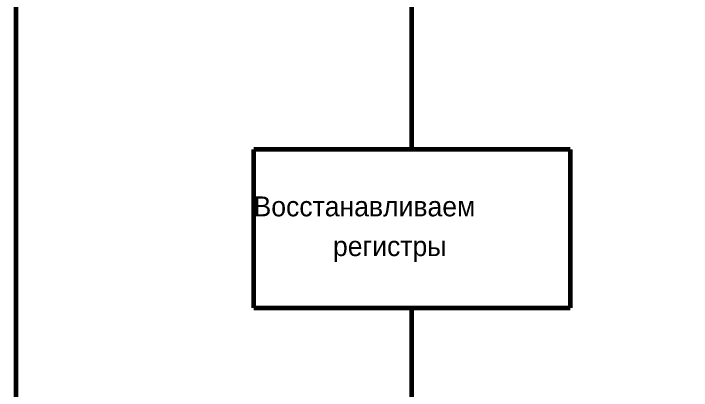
# Model space of a CAD drawing. Header units: inches. Extents: x 0 to 594, y 0 to 420.
# Drawn here: x 509.86 to 552.67, y 109.78 to 133.57 of the extents above; entities that cross this region are included whole.
import ezdxf

# ---------------------------------------------------------------- set-up
doc = ezdxf.new("R2010")
doc.units = ezdxf.units.IN
doc.layers.add('Sheet', color=255, linetype='Continuous')

msp = doc.modelspace()

# ---------------------------------------------------------------- linework, layer by layer
at = {"layer": 'Sheet', "const_width": 0.3}
for points in [[(542.507, 232.487), (510.007, 232.487), (510.007, 87.485), (552.519, 87.485)], [(535.003, 134.99), (535.003, 125.001)], [(545.015, 125.001), (525.014, 125.001)], [(525.014, 125.001), (525.014, 114.989)], [(545.015, 114.989), (545.015, 125.001)], [(525.014, 114.989), (545.015, 114.989)], [(535.003, 114.989), (535.003, 105)]]:
    msp.add_lwpolyline(points, dxfattribs=at)

# ---------------------------------------------------------------- texts
at = {"layer": 'Sheet'}
for s, height, p in [('Восстанавливаем', 1.25427, (525.014, 120.768)), ('регистры', 1.2543, (530.031, 118.259))]:
    msp.add_text(s, height=height, dxfattribs=at).set_placement(p)

doc.saveas('drawing.dxf')
